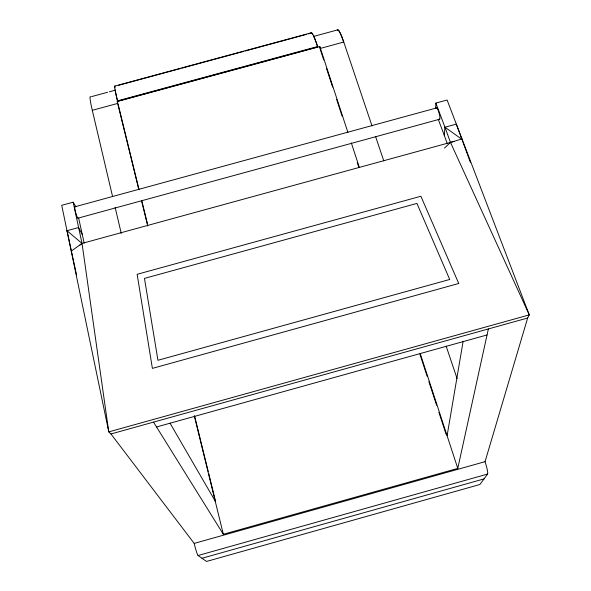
<?xml version="1.0" encoding="UTF-8"?>
<svg xmlns="http://www.w3.org/2000/svg" width="591" height="591" viewBox="0 0 591 591"><rect width="100%" height="100%" fill="white"/><g stroke="black" fill="none" stroke-linecap="round" stroke-linejoin="round"><path stroke-width="0.89" d="M435.678 108.508L435.855 103.085L447.106 100.012L529.277 314.892L527.652 318.017L485.048 461.667A10.579 1.381 72.9 0 1 487.597 474.063L479.892 484.502L206.525 561.45L198.059 555.51A10.645 0.894 75.8 0 1 194.188 543.41L110.96 433.964L108.774 431.881L61.723 205.313L73.151 202.196L75.833 206.665M447.276 143.628L444.255 135.265L444.957 127.228L435.855 103.085M447.099 435.744L463.152 341.192M461.903 139.284L444.957 127.228L456.318 124.117L470.473 162.599M457.56 469.394L488.365 328.951M337.313 29.897L337.476 29.646A27.452 3.191 75.3 0 1 343.024 39.856L372.027 125.949M444.447 148.097L450.475 142.416L461.977 138.915M79.933 245.036L82.038 243.418L453.991 141.456M71.238 251.123L82.038 243.418L73.151 202.196M153.527 422.122L223.332 534.279L457.781 468.397L420.149 353.352M194.188 543.41L485.048 461.667M198.059 555.51L487.597 474.063M201.982 558.259L484.029 478.902M110.96 433.964L527.652 318.017M156.541 426.968L487.043 334.957M74.776 206.835L436.623 107.931M77.931 218.182L439.66 119.219M114.78 86.072L311.464 32.756M118.702 85.289L180.137 68.637M181.917 68.157L243.359 51.498M245.139 51.018L306.581 34.367M308.362 33.879L311.184 32.86A31.234 3.021 75.2 0 1 316.998 44.576L317.685 46.933L117.609 101.231L116.974 98.845A31.367 1.729 74.4 0 1 114.95 86.05L115.142 86.256M91.575 96.614L107.599 92.27M109.379 91.79L114.72 90.342M314.102 36.28L337.247 30.001M117.461 100.869L317.655 46.541M138.722 189.319L117.195 101.534L319.82 46.541L347.914 132.45M112.586 196.567L92.299 110.31L117.904 103.359L117.195 101.534M343.777 42.05L319.99 48.506L323.713 59.905M170.038 423.178L215.176 501.035M67.862 232.233L66.997 230.712L78.537 227.55L82.267 234.435M444.255 135.265L438.241 119.264M444.957 127.228L450.475 142.416L529.277 314.892L108.774 431.881L82.038 243.418L66.997 230.712L76.549 274.874M375.558 136.44L383.795 160.907M446.168 346.178L457.057 378.513M317.685 46.933L317.057 45.056A30.437 2.948 75.2 0 0 313.496 36.029M351.35 142.97L359.38 167.512M326.579 68.667L332.6 87.076M336.611 99.347L342.056 116.006M357.237 162.466L358.671 166.847M419.987 354.43L427.145 376.349M428.867 381.609L436.601 405.271M438.891 412.289L446.057 434.2M118.126 104.26L139.003 189.342M141.855 200.984L147.351 223.376M194.594 415.938L208.224 471.47M208.66 473.265L215.471 501.028M141.581 200.962L147.735 226.043M194.306 415.938L223.332 534.279M117.609 101.231L117.144 99.303A30.562 1.684 74.4 0 1 115.156 89.802M115.127 207.352L121.258 233.408M78.677 218.219L84.195 243.167M319.82 46.541L319.93 47.856M343.556 41.4L343.57 41.798L343.068 40.343A26.647 3.103 75.3 0 0 339.773 32.475M92.299 110.31A27.592 2.061 74.3 0 1 90.689 96.858M114.913 87.763A30.562 1.684 74.4 0 1 114.913 87.165M311.664 33.539A30.437 2.948 75.2 0 1 312.447 34.212M337.683 30.422A26.647 3.103 75.3 0 1 339.241 31.567M436.424 108.197A5.844 1.012 75 0 1 439.128 113.302A5.844 1.012 75 0 1 439.357 119.087M78.034 217.946A5.888 0.643 74.5 0 1 75.729 212.679A5.888 0.643 74.5 0 1 74.991 206.998M449.707 279.469L157.952 360.288L144.463 278.405L416.936 203.415L449.707 279.469M458.727 283.481L152.389 368.385L137.142 274.305L420.881 196.249L458.727 283.481"/></g></svg>
